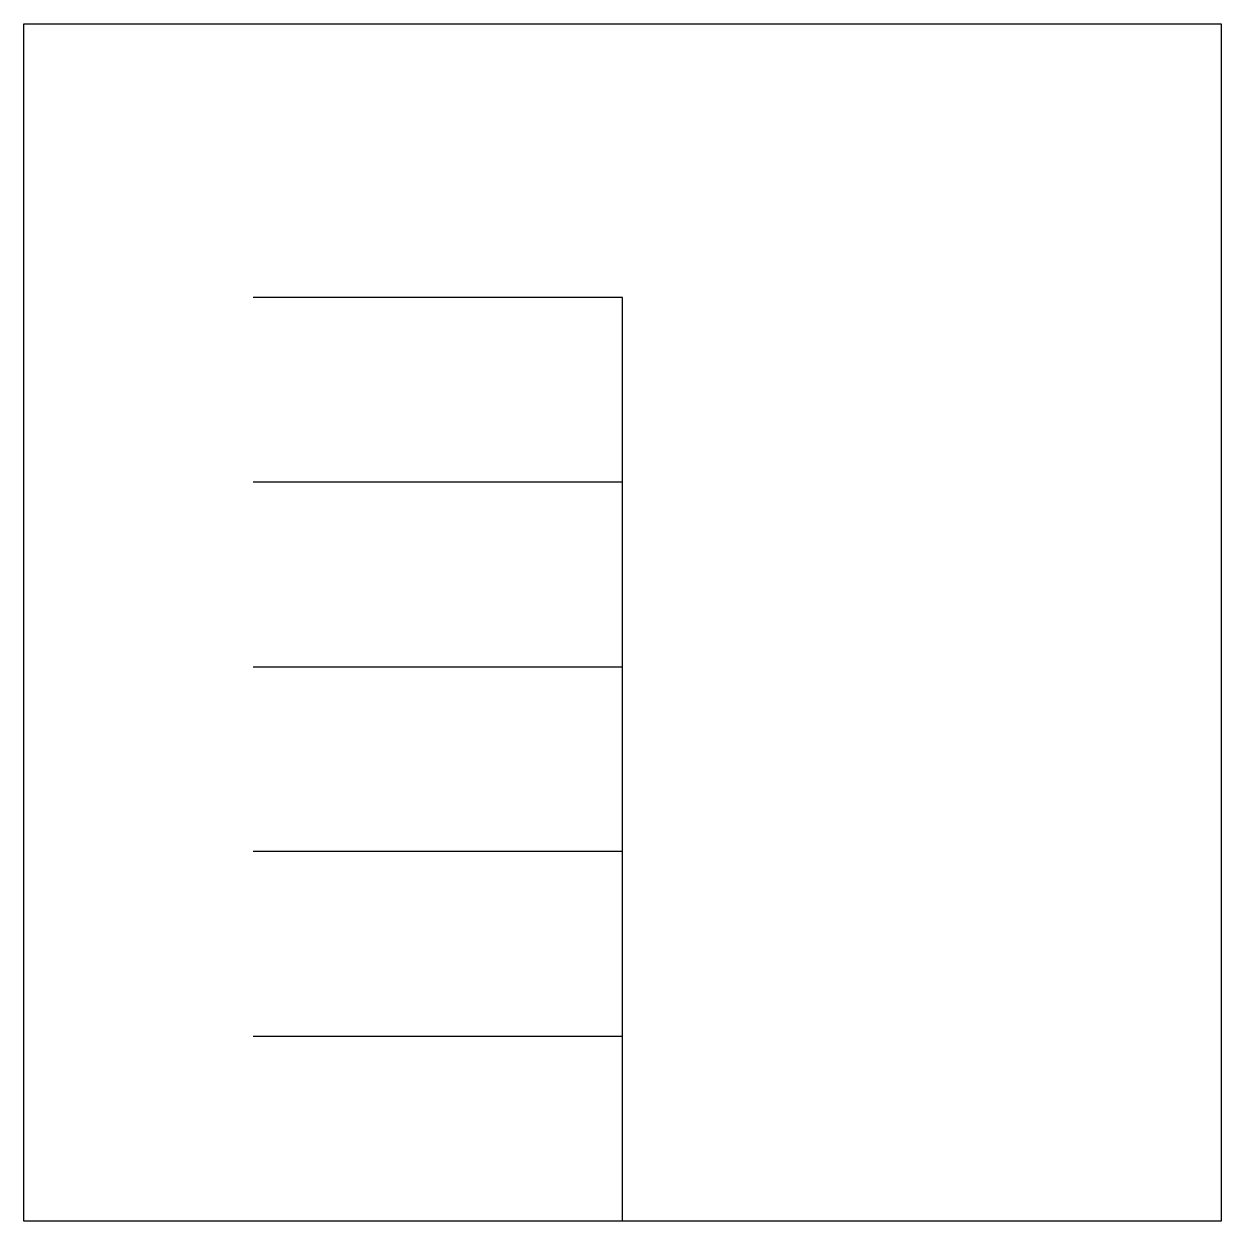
# Model space of a CAD drawing. Header units: millimetres. Extents: x -10118.787 to -10118.537, y 52.32 to 52.57.
import ezdxf

# ---------------------------------------------------------------- set-up
doc = ezdxf.new("R2010")
doc.units = ezdxf.units.MM
doc.header["$LTSCALE"] = 10
doc.layers.add('Tub_componentes', color=2, linetype='Continuous')

msp = doc.modelspace()

# ---------------------------------------------------------------- linework, layer by layer
at = {"layer": 'Tub_componentes'}
for p, q in [((-10118.78659, 52.32022), (-10118.78659, 52.57022)), ((-10118.78659, 52.57022), (-10118.53659, 52.57022)), ((-10118.53659, 52.57022), (-10118.53659, 52.32022)), ((-10118.53659, 52.32022), (-10118.78659, 52.32022))]:
    msp.add_line(p, q, dxfattribs=at)
at = {"layer": 'Tub_componentes', "color": 2}
for p, q in [((-10118.66159, 52.51311), (-10118.73875, 52.51311)), ((-10118.66159, 52.32022), (-10118.66159, 52.51311)), ((-10118.66159, 52.47453), (-10118.73875, 52.47453)), ((-10118.73875, 52.43595), (-10118.66159, 52.43595)), ((-10118.66159, 52.39738), (-10118.73875, 52.39738)), ((-10118.73875, 52.3588), (-10118.66159, 52.3588))]:
    msp.add_line(p, q, dxfattribs=at)

doc.saveas('drawing.dxf')
